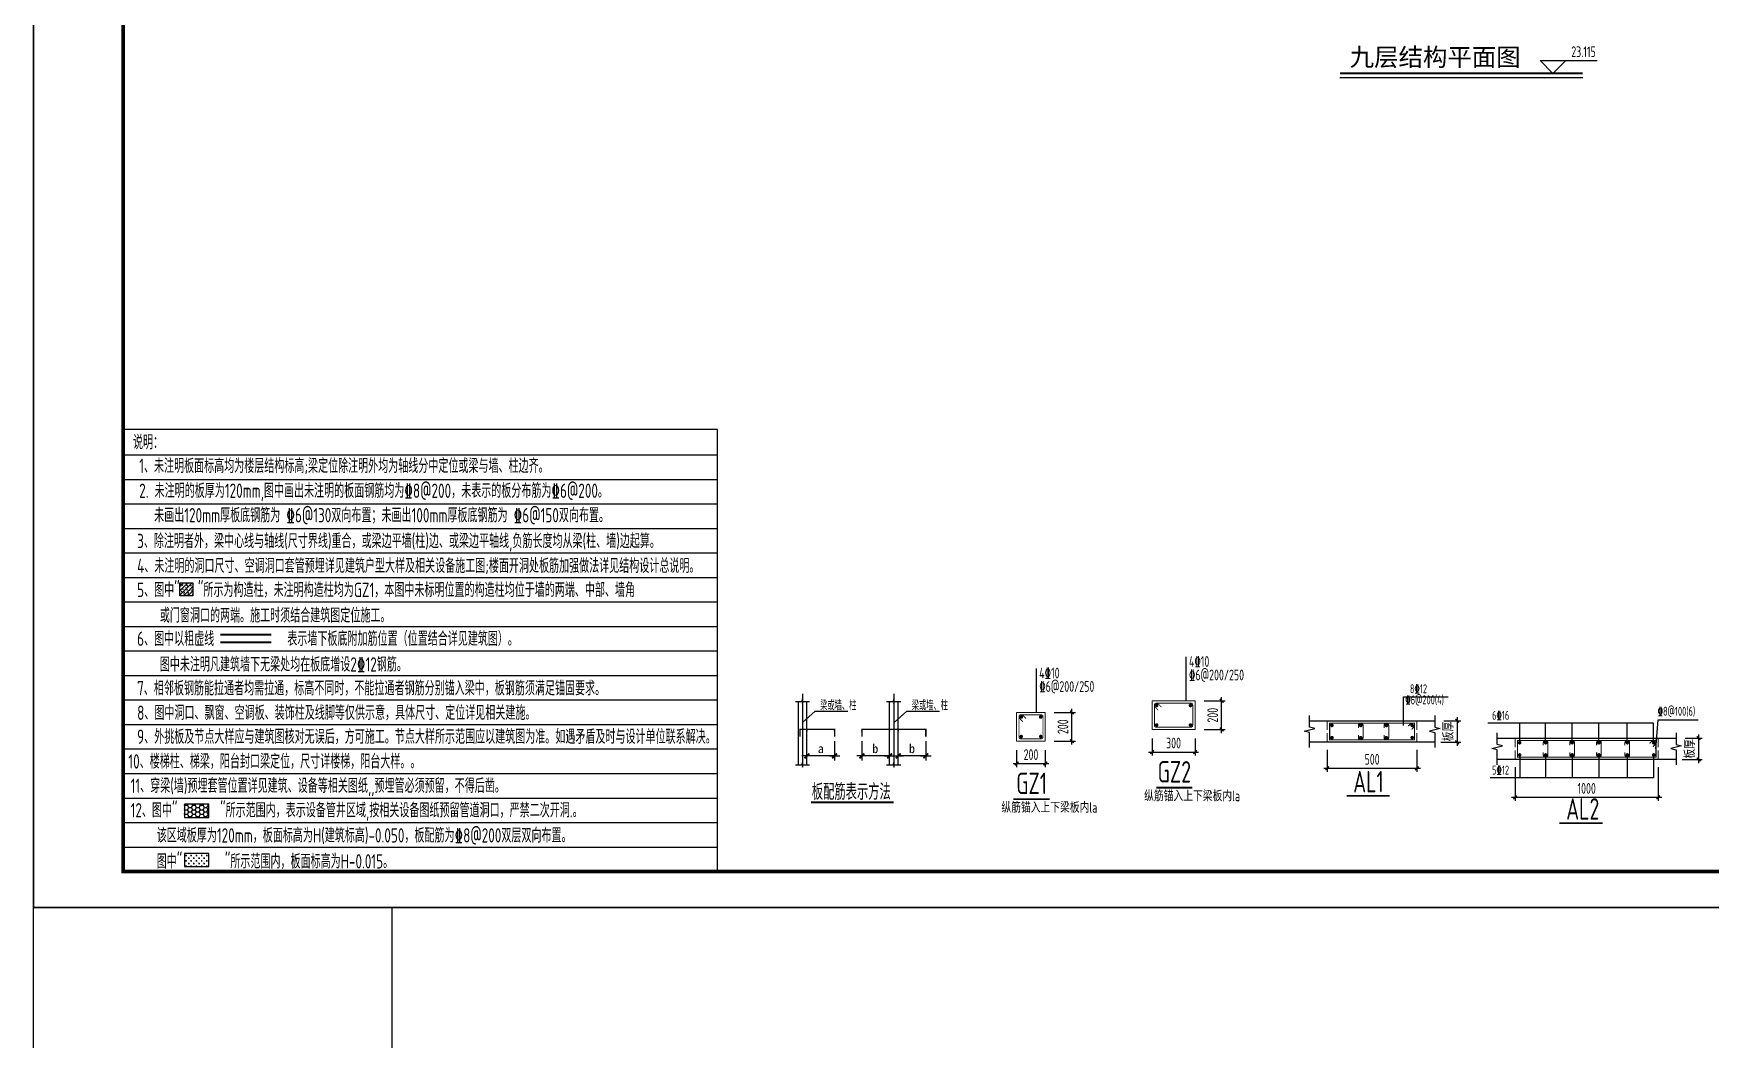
# Model space of a CAD drawing. Extents: x 393367 to 3005760, y 4998 to 826018.
# Drawn here: x 2480869 to 2527692, y 246675 to 274751 of the extents above; entities that cross this region are included whole.
import ezdxf
from ezdxf.enums import TextEntityAlignment as Align

# ---------------------------------------------------------------- set-up
doc = ezdxf.new("R2010")
doc.units = 0
doc.header["$LTSCALE"] = 1000
doc.linetypes.add('DASH', pattern=[0.35, 0.25, -0.1])
doc.linetypes.add('DOTE', pattern=[2.42, 2, -0.2, 0.02, -0.2])
doc.layers.get('0').update_dxf_attribs({"linetype": 'CONTINUOUS'})
doc.layers.get('Defpoints').update_dxf_attribs({"linetype": 'CONTINUOUS'})
for name, color, linetype in [('-TK', 7, 'CONTINUOUS'), ('AXIS', 3, 'CONTINUOUS'), ('BEAM_DE', 7, 'CONTINUOUS'), ('DIM', 3, 'CONTINUOUS'), ('DOTE', 8, 'DOTE'), ('GJ', 1, 'CONTINUOUS'), ('NUM', 7, 'CONTINUOUS'), ('S-大样-砼线', 7, 'CONTINUOUS'), ('S-引出线', 40, 'CONTINUOUS'), ('S-文字', 7, 'CONTINUOUS'), ('S-板正筋', 2, 'CONTINUOUS'), ('S-构造柱', 212, 'CONTINUOUS'), ('S-标高', 3, 'CONTINUOUS'), ('S-表格线', 54, 'CONTINUOUS'), ('S-降板填充', 75, 'CONTINUOUS'), ('TEXT', 7, 'CONTINUOUS'), ('THIN', 7, 'CONTINUOUS'), ('大样线', 40, 'CONTINUOUS'), ('大样详图_文字', 60, 'CONTINUOUS'), ('悬梁', 4, 'CONTINUOUS'), ('空调洞口标注', 130, 'CONTINUOUS'), ('说明文字', 7, 'CONTINUOUS')]:
    doc.layers.add(name, color=color, linetype=linetype)
for name, color, linetype, lineweight in [('link', 6, 'CONTINUOUS', 18), ('outline', 7, 'CONTINUOUS', 18), ('REIN', 1, 'CONTINUOUS', 18), ('S-REIN', 12, 'CONTINUOUS', 50), ('S-Thin-D', 7, 'DASH', 18)]:
    doc.layers.add(name, color=color, linetype=linetype, lineweight=lineweight)
doc.layers.add('yichutu', color=7, linetype='CONTINUOUS', true_color=0xffffff, plot=False)
doc.styles.add('-宋体', font='')
doc.styles.add('10', font='', dxfattribs={"width": 0.7, "height": 300})
doc.styles.add('TSSD_Dimension', font='Tssdeng.shx', dxfattribs={"width": 0.7, "bigfont": 'hztxt.shx'})
doc.styles.add('TSSD_Label', font='Tssdeng.shx', dxfattribs={"width": 0.7, "bigfont": 'hztxt.shx'})
doc.styles.add('TSSD_NORM', font='Tssdeng.shx', dxfattribs={"bigfont": 'hztxt.shx'})
doc.styles.add('TSSD_Rein', font='Tssdeng.shx', dxfattribs={"width": 0.7, "bigfont": 'hztxt.shx'})
doc.styles.get('-宋体').set_extended_font_data('SimSun')
doc.styles.get('10').set_extended_font_data('SimSun')
doc.dimstyles.new('TSSD_25_100', dxfattribs={"dimtxt": 300, "dimasz": 100, "dimexe": 100, "dimexo": 250, "dimgap": 100, "dimtad": 1, "dimdec": 0, "dimlfac": 0.25, "dimzin": 0, "dimdsep": 46, "dimtxsty": 'TSSD_Dimension', "dimblk": 'ARCHTICK', "dimcen": 0, "dimdle": 100, "dimclrt": 7, "dimadec": 0, "dimazin": 0, "dimtfac": 1, "dimtdec": 0, "dimtix": 1, "dimtmove": 2, "dimatfit": 3, "dimfxl": 1, "dimtolj": 1, "dimtzin": 0, "dimarcsym": 0})

# ---------------------------------------------------------------- blocks, each defined once
blk = doc.blocks.new('_ArchTick')
at = {"color": 0, "linetype": 'ByBlock', "const_width": 0.4}
blk.add_lwpolyline([(-0.5, -0.5), (0.5, 0.5)], dxfattribs=at)
blk = doc.blocks.new('*D756')
at = {"layer": 'AXIS', "color": 0, "lineweight": -2, "transparency": 16777216}
for p, q in [((2520620, 255670), (2520620, 254870)), ((2520244, 255570), (2520720, 255570)), ((2520163, 254970), (2520720, 254970))]:
    blk.add_line(p, q, dxfattribs=at)
at = {"layer": 'Defpoints', "color": 0, "transparency": 16777216}
for p in [(2519994, 255570), (2519913, 254970), (2520620, 254970)]:
    blk.add_point(p, dxfattribs=at)
at = {"layer": 'AXIS', "color": 0, "lineweight": -2, "transparency": 16777216, "xscale": 100, "yscale": 100, "zscale": 100}
for p, rotation in [((2520620, 255570), 90), ((2520620, 254970), 270)]:
    blk.add_blockref('_ArchTick', p, dxfattribs=dict(at, rotation=rotation))
at = {"layer": 'AXIS', "color": 7, "transparency": 16777216, "insert": (2520370, 255270), "char_height": 300, "attachment_point": 5, "rotation": 90, "style": 'TSSD_Dimension'}
blk.add_mtext('\\A1;板厚', dxfattribs=at)
blk = doc.blocks.new('*D757')
at = {"layer": 'AXIS', "color": 0, "lineweight": -2, "transparency": 16777216}
for p, q in [((2516994, 254759), (2516994, 254144)), ((2519494, 254759), (2519494, 254144)), ((2516894, 254244), (2519594, 254244))]:
    blk.add_line(p, q, dxfattribs=at)
at = {"layer": 'Defpoints', "color": 0, "transparency": 16777216}
for p in [(2516994, 255009), (2519494, 255009), (2519494, 254244)]:
    blk.add_point(p, dxfattribs=at)
at = {"layer": 'AXIS', "color": 0, "lineweight": -2, "transparency": 16777216, "xscale": 100, "yscale": 100, "zscale": 100, "rotation": 180}
blk.add_blockref('_ArchTick', (2516994, 254244), dxfattribs=at)
at = {"layer": 'AXIS', "color": 0, "lineweight": -2, "transparency": 16777216, "xscale": 100, "yscale": 100, "zscale": 100}
blk.add_blockref('_ArchTick', (2519494, 254244), dxfattribs=at)
at = {"layer": 'AXIS', "color": 7, "transparency": 16777216, "insert": (2518244, 254494), "char_height": 300, "attachment_point": 5, "style": 'TSSD_Dimension'}
blk.add_mtext('\\A1;500', dxfattribs=at)
blk = doc.blocks.new('_DIMX')
blk.add_line((-150, 0), (150, 0))
at = {"const_width": 50}
blk.add_lwpolyline([(-70, -70), (70, 70)], dxfattribs=at)
blk = doc.blocks.new('A$C1DDD5A89')
at = {"color": 6, "const_width": 50}
blk.add_lwpolyline([(439, 25), (2741, 25)], dxfattribs=at)
at = {"layer": 'DOTE', "color": 8, "linetype": 'DOTE'}
for p, q in [((202, 3054), (202, 888)), ((2750, 3054), (2750, 888))]:
    blk.add_line(p, q, dxfattribs=at)
at = {"layer": 'GJ'}
blk.add_point((1858, 2022), dxfattribs=at)
at = {"layer": 'REIN', "color": 1, "const_width": 40}
for points in [[(129, 1860), (129, 2059), (1095, 2059), (1095, 1860)], [(1858, 1860), (1858, 2059), (3643, 2059), (3643, 1860)]]:
    blk.add_lwpolyline(points, dxfattribs=at)
at = {"layer": '大样线'}
for p, q in [((0, 2837), (188, 2837)), ((81, 2837), (81, 1066)), ((188, 2837), (202, 2909)), ((202, 2909), (202, 2778)), ((202, 2778), (217, 2837)), ((217, 2837), (395, 2837)), ((2548, 2837), (2736, 2837)), ((2736, 2837), (2751, 2909)), ((2751, 2909), (2751, 2778)), ((2751, 2778), (2766, 2837)), ((2766, 2837), (2943, 2837)), ((202, 2247), (556, 2571)), ((556, 2571), (1467, 2571)), ((2758, 2247), (3112, 2571)), ((3112, 2571), (4023, 2571)), ((0, 1066), (188, 1066)), ((188, 1066), (202, 1138)), ((202, 1138), (202, 1006)), ((202, 1006), (217, 1066)), ((217, 1066), (395, 1066)), ((2548, 1066), (2736, 1066)), ((2736, 1066), (2751, 1138)), ((2751, 1138), (2751, 1006)), ((2751, 1006), (2766, 1066)), ((2766, 1066), (2943, 1066))]:
    blk.add_line(p, q, dxfattribs=at)
at = {"layer": '大样线', "linetype": 'ByBlock'}
for p, q in [((323, 1066), (323, 2837)), ((2630, 1066), (2630, 2837)), ((2871, 1066), (2871, 2837))]:
    blk.add_line(p, q, dxfattribs=at)
at = {"layer": '大样线', "color": 0, "linetype": 'ByBlock'}
for p in [(323, 2022), (1095, 2022), (2630, 2022), (2871, 2022), (3643, 2022), (202, 1319)]:
    blk.add_point(p, dxfattribs=at)
at = {"layer": '空调洞口标注'}
for p, q in [((1095, 1732), (1095, 1190)), ((1858, 1732), (1858, 1190)), ((3643, 1732), (3643, 1190)), ((1094, 1319), (203, 1319)), ((2629, 1319), (1859, 1319)), ((3642, 1319), (2872, 1319))]:
    blk.add_line(p, q, dxfattribs=at)
blk.add_point((1858, 1319), dxfattribs=at)
at = {"layer": '空调洞口标注', "color": 0, "linetype": 'ByBlock'}
blk.add_point((2871, 1319), dxfattribs=at)
at = {"layer": '空调洞口标注', "xscale": 0.9649999998509884, "yscale": 0.9649999998509884, "zscale": 0.965, "rotation": 180}
for p in [(323, 1319), (1858, 1319)]:
    blk.add_blockref('_DIMX', p, dxfattribs=at)
at = {"layer": '空调洞口标注', "xscale": 0.9649999998509884, "yscale": 0.9649999998509884, "zscale": 0.965}
for p in [(1095, 1319), (2630, 1319), (2872, 1319), (3643, 1319)]:
    blk.add_blockref('_DIMX', p, dxfattribs=at)
at = {"layer": '空调洞口标注', "style": '10'}
for s, p in [('a', (709, 1523)), ('b', (2231, 1523)), ('b', (3257, 1523))]:
    blk.add_text(s, height=250, dxfattribs=at).set_placement(p, align=Align.MIDDLE_CENTER)
at = {"layer": '说明文字'}
for s, height, style, width, p in [('梁或墙、柱', 250, 'TSSD_Rein', 0.6, (693, 2596)), ('梁或墙、柱', 250, 'TSSD_Rein', 0.6, (3249, 2596)), ('板配筋表示方法', 450, 'TSSD_Dimension', 0.7, (459, 91))]:
    blk.add_text(s, height=height, dxfattribs=dict(at, style=style, width=width)).set_placement(p)
blk = doc.blocks.new('*D758')
at = {"layer": 'Defpoints', "color": 0, "transparency": 16777216}
for p in [(2509120, 255803), (2509862, 255803), (2509120, 255003)]:
    blk.add_point(p, dxfattribs=at)
at = {"layer": 'DIM', "color": 0, "lineweight": -2, "transparency": 16777216}
for p, q in [((2509370, 255803), (2509962, 255803)), ((2509862, 254903), (2509862, 255903)), ((2509370, 255003), (2509962, 255003))]:
    blk.add_line(p, q, dxfattribs=at)
at = {"layer": 'DIM', "color": 0, "lineweight": -2, "transparency": 16777216, "xscale": 100, "yscale": 100, "zscale": 100}
for p, rotation in [((2509862, 255803), 90), ((2509862, 255003), 270)]:
    blk.add_blockref('_ArchTick', p, dxfattribs=dict(at, rotation=rotation))
at = {"layer": 'DIM', "color": 7, "transparency": 16777216, "insert": (2509612, 255403), "char_height": 300, "attachment_point": 5, "rotation": 90, "style": 'TSSD_Dimension'}
blk.add_mtext('\\A1;200', dxfattribs=at)
blk = doc.blocks.new('*D759')
at = {"layer": 'Defpoints', "color": 0, "transparency": 16777216}
for p in [(2508320, 255003), (2509120, 255003), (2509120, 254376)]:
    blk.add_point(p, dxfattribs=at)
at = {"layer": 'DIM', "color": 0, "lineweight": -2, "transparency": 16777216}
for p, q in [((2508320, 254753), (2508320, 254276)), ((2509120, 254753), (2509120, 254276)), ((2508220, 254376), (2509220, 254376))]:
    blk.add_line(p, q, dxfattribs=at)
at = {"layer": 'DIM', "color": 0, "lineweight": -2, "transparency": 16777216, "xscale": 100, "yscale": 100, "zscale": 100, "rotation": 180}
blk.add_blockref('_ArchTick', (2508320, 254376), dxfattribs=at)
at = {"layer": 'DIM', "color": 0, "lineweight": -2, "transparency": 16777216, "xscale": 100, "yscale": 100, "zscale": 100}
blk.add_blockref('_ArchTick', (2509120, 254376), dxfattribs=at)
at = {"layer": 'DIM', "color": 7, "transparency": 16777216, "insert": (2508720, 254626), "char_height": 300, "attachment_point": 5, "style": 'TSSD_Dimension'}
blk.add_mtext('\\A1;200', dxfattribs=at)
blk = doc.blocks.new('*D760')
at = {"layer": 'Defpoints', "color": 0, "transparency": 16777216}
for p in [(2513301, 256125), (2514044, 256125), (2513301, 255325)]:
    blk.add_point(p, dxfattribs=at)
at = {"layer": 'DIM', "color": 0, "lineweight": -2, "transparency": 16777216}
for p, q in [((2513551, 256125), (2514144, 256125)), ((2514044, 255225), (2514044, 256225)), ((2513551, 255325), (2514144, 255325))]:
    blk.add_line(p, q, dxfattribs=at)
at = {"layer": 'DIM', "color": 0, "lineweight": -2, "transparency": 16777216, "xscale": 100, "yscale": 100, "zscale": 100}
for p, rotation in [((2514044, 256125), 90), ((2514044, 255325), 270)]:
    blk.add_blockref('_ArchTick', p, dxfattribs=dict(at, rotation=rotation))
at = {"layer": 'DIM', "color": 7, "transparency": 16777216, "insert": (2513794, 255725), "char_height": 300, "attachment_point": 5, "rotation": 90, "style": 'TSSD_Dimension'}
blk.add_mtext('\\A1;200', dxfattribs=at)
blk = doc.blocks.new('*D761')
at = {"layer": 'Defpoints', "color": 0, "transparency": 16777216}
for p in [(2512101, 255325), (2513301, 255325), (2513301, 254698)]:
    blk.add_point(p, dxfattribs=at)
at = {"layer": 'DIM', "color": 0, "lineweight": -2, "transparency": 16777216}
for p, q in [((2512101, 255075), (2512101, 254598)), ((2513301, 255075), (2513301, 254598)), ((2512001, 254698), (2513401, 254698))]:
    blk.add_line(p, q, dxfattribs=at)
at = {"layer": 'DIM', "color": 0, "lineweight": -2, "transparency": 16777216, "xscale": 100, "yscale": 100, "zscale": 100, "rotation": 180}
blk.add_blockref('_ArchTick', (2512101, 254698), dxfattribs=at)
at = {"layer": 'DIM', "color": 0, "lineweight": -2, "transparency": 16777216, "xscale": 100, "yscale": 100, "zscale": 100}
blk.add_blockref('_ArchTick', (2513301, 254698), dxfattribs=at)
at = {"layer": 'DIM', "color": 7, "transparency": 16777216, "insert": (2512701, 254948), "char_height": 300, "attachment_point": 5, "style": 'TSSD_Dimension'}
blk.add_mtext('\\A1;300', dxfattribs=at)
blk = doc.blocks.new('*D749')
at = {"layer": 'AXIS', "color": 0, "lineweight": -2, "transparency": 16777216}
for p, q in [((2527362, 255187), (2527362, 254387)), ((2526986, 255087), (2527462, 255087)), ((2526905, 254487), (2527462, 254487))]:
    blk.add_line(p, q, dxfattribs=at)
at = {"layer": 'Defpoints', "color": 0, "transparency": 16777216}
for p in [(2526736, 255087), (2526655, 254487), (2527362, 254487)]:
    blk.add_point(p, dxfattribs=at)
at = {"layer": 'AXIS', "color": 0, "lineweight": -2, "transparency": 16777216, "xscale": 100, "yscale": 100, "zscale": 100}
for p, rotation in [((2527362, 255087), 90), ((2527362, 254487), 270)]:
    blk.add_blockref('_ArchTick', p, dxfattribs=dict(at, rotation=rotation))
at = {"layer": 'AXIS', "color": 7, "transparency": 16777216, "insert": (2527112, 254787), "char_height": 300, "attachment_point": 5, "rotation": 90, "style": 'TSSD_Dimension'}
blk.add_mtext('\\A1;板厚', dxfattribs=at)
blk = doc.blocks.new('*D750')
at = {"layer": 'AXIS', "color": 0, "lineweight": -2, "transparency": 16777216}
for p, q in [((2522236, 254277), (2522236, 253333)), ((2526236, 254277), (2526236, 253333)), ((2522136, 253433), (2526336, 253433))]:
    blk.add_line(p, q, dxfattribs=at)
at = {"layer": 'Defpoints', "color": 0, "transparency": 16777216}
for p in [(2522236, 254527), (2526236, 254527), (2526236, 253433)]:
    blk.add_point(p, dxfattribs=at)
at = {"layer": 'AXIS', "color": 0, "lineweight": -2, "transparency": 16777216, "xscale": 100, "yscale": 100, "zscale": 100, "rotation": 180}
blk.add_blockref('_ArchTick', (2522236, 253433), dxfattribs=at)
at = {"layer": 'AXIS', "color": 0, "lineweight": -2, "transparency": 16777216, "xscale": 100, "yscale": 100, "zscale": 100}
blk.add_blockref('_ArchTick', (2526236, 253433), dxfattribs=at)
at = {"layer": 'AXIS', "color": 7, "transparency": 16777216, "insert": (2524236, 253683), "char_height": 300, "attachment_point": 5, "style": 'TSSD_Dimension'}
blk.add_mtext('\\A1;1000', dxfattribs=at)
blk = doc.blocks.new('A1')
blk.add_lwpolyline([(0, 59400), (0, 0), (84100, 0), (84100, 59400)], close=True)
at = {"const_width": 100}
blk.add_lwpolyline([(2500, 58400), (2500, 1000), (83100, 1000), (83100, 58400)], close=True, dxfattribs=at)
blk = doc.blocks.new('yct-841-594-84100-59400-100-1000')
at = {"layer": 'yichutu', "color": 7, "true_color": 0xffffff}
blk.add_lwpolyline([(0, 0), (0, 59400), (84100, 59400), (84100, 0)], close=True, dxfattribs=at)

msp = doc.modelspace()

# ---------------------------------------------------------------- hatches: boundary and pattern name
at = {"layer": 'S-构造柱'}
h = msp.add_hatch(dxfattribs=at)
h.set_pattern_fill('ARMORED', color=256, scale=17.1, style=0)
h.set_pattern_definition([(50, (20108.09, 84362.92), (122.6514912, -10.730615), [12.825, -141.075]), (355, (20108.09, 84362.92), (-23.726478, 128.624855), [10.26, -112.86]), (100.4514, (20118.31, 84362.02), (98.925104, 117.8941617), [10.8995725, -119.895301]), (46.1842, (20108.09, 84397.12), (182.498219, -28.303751), [19.2375, -211.6125]), (96.6356, (20123.3, 84394.76), (159.827323, 166.574156), [16.349359, -179.842923]), (351.1842, (20108.09, 84397.12), (159.827193, 166.574281), [15.39, -169.29]), (21, (20125.19, 84388.57), (102.071106, -68.8478303), [12.825, -141.075]), (326, (20125.19, 84388.57), (41.606922, 124.000658), [10.26, -112.86]), (71.4514, (20133.69, 84382.83), (143.6780695, 55.152715), [10.8995725, -119.895301]), (37.5, (20108.085, 84362.915), (2.07933526, 56.924849), [0, -111.492, 0, -114.57, 0, -113.2875]), (7.5, (20108.085, 84362.915), (44.9848909, 67.4444027), [0, -65.322, 0, -108.927, 0, -43.1775]), (327.5, (20069.95, 84362.915), (91.2836366, -3.8568831), [0, -42.75, 0, -133.38, 0, -176.985]), (317.5, (20052.85, 84362.915), (99.724835, 17.117952), [0, -55.575, 0, -88.578, 0, -125.685]), (45, (20108.085, 84362.915), (-60.4576298, 60.4576298), [])])
h.paths.add_polyline_path([(2484955.30431, 259420.88341), (2485320.10431, 259420.88341), (2485320.10431, 259056.08341), (2484955.30431, 259056.08341)])
at = {"layer": 'S-降板填充', "linetype": 'ByBlock'}
h = msp.add_hatch(dxfattribs=at)
h.set_pattern_fill('HONEY', color=8, scale=22.8, style=0)
h.set_pattern_definition([(0, (-1255655.874, 162812.16), (108.585, 62.691564), [72.39, -144.78]), (120, (-1255655.874, 162812.16), (-108.584987, 62.6915865), [72.39, -144.78]), (60, (-1255655.874, 162812.16), (1.3e-05, 125.3831505), [-144.78, 72.39])])
h.paths.add_polyline_path([(2485082.3012, 252866.8169), (2485762.06952, 252866.8169), (2485762.06952, 253237.59962), (2485082.3012, 253237.59962)])
at = {"layer": 'S-降板填充'}
h = msp.add_hatch(dxfattribs=at)
h.set_pattern_fill('CROSS', color=256, scale=11.4, style=0)
h.set_pattern_definition([(0, (-1790748.73, -360686.176), (72.39, 72.39), [36.195, -108.585]), (90, (-1790730.635, -360704.274), (-72.39, 72.39), [36.195, -108.585])])
h.paths.add_polyline_path([(2485082.3012, 251498.8169), (2485762.06952, 251498.8169), (2485762.06952, 251869.59962), (2485082.3012, 251869.59962)])

# ---------------------------------------------------------------- linework, layer by layer
at = {"layer": 'BEAM_DE'}
for p, q in [((2516493.95159, 255569.62088), (2519993.95159, 255569.62088)), ((2516993.95159, 254969.62088), (2516493.95159, 254969.62088)), ((2519493.95159, 254969.62088), (2516993.95159, 254969.62088)), ((2519993.95159, 254969.62088), (2519493.95159, 254969.62088)), ((2521735.99527, 255087.01724), (2526735.99527, 255087.01724)), ((2522235.99527, 254487.01724), (2521735.99527, 254487.01724)), ((2526235.99527, 254487.01724), (2522235.99527, 254487.01724)), ((2526735.99527, 254487.01724), (2526235.99527, 254487.01724))]:
    msp.add_line(p, q, dxfattribs=at)
at = {"layer": 'DIM', "color": 5, "linetype": 'ByBlock'}
msp.add_lwpolyline([(2480869.24175, 250362.12225), (2490869.24175, 250362.12225), (2490869.24175, 240362.12225), (2480869.24175, 240362.12225)], close=True, dxfattribs=at)
at = {"layer": 'link', "color": 1, "const_width": 25}
for points in [[(2508490.6548, 255543.23702), (2508398.73092, 255635.1609, -0.1989123674), (2508384.67204, 255669.10202), (2508384.67204, 255689.60812, -0.4142135624), (2508432.67204, 255737.60812), (2509006.67204, 255737.60812, -0.4142135624), (2509054.67204, 255689.60812), (2509054.67204, 255115.60812, -0.4142135624), (2509006.67204, 255067.60812), (2508432.67204, 255067.60812, -0.4142135624), (2508384.67204, 255115.60812), (2508384.67204, 255689.60812, -0.4142135624), (2508432.67204, 255737.60812), (2508453.17814, 255737.60812, -0.1989123674), (2508487.11927, 255723.54924), (2508579.04315, 255631.62536)], [(2512272.27127, 255865.32368), (2512180.34739, 255957.24756, -0.1989123674), (2512166.28851, 255991.18869), (2512166.28851, 256011.69478, -0.4142135624), (2512214.28851, 256059.69478), (2513188.28851, 256059.69478, -0.4142135624), (2513236.28851, 256011.69478), (2513236.28851, 255437.69478, -0.4142135624), (2513188.28851, 255389.69478), (2512214.28851, 255389.69478, -0.4142135624), (2512166.28851, 255437.69478), (2512166.28851, 256011.69478, -0.4142135624), (2512214.28851, 256059.69478), (2512234.79461, 256059.69478, -0.1989123674), (2512268.73574, 256045.63591), (2512360.65962, 255953.71203)]]:
    msp.add_lwpolyline(points, format="xyb", dxfattribs=at)
at = {"layer": 'outline'}
for points in [[(2513301.28851, 256124.69478), (2512101.28851, 256124.69478), (2512101.28851, 255324.69478), (2513301.28851, 255324.69478)], [(2509119.67204, 255802.60812), (2508319.67204, 255802.60812), (2508319.67204, 255002.60812), (2509119.67204, 255002.60812)]]:
    msp.add_lwpolyline(points, close=True, dxfattribs=at)
at = {"layer": 'REIN', "const_width": 50}
for points in [[(2508422.17204, 255675.10812, 1), (2508472.17204, 255675.10812, 1)], [(2508967.17204, 255675.10812, 1), (2509017.17204, 255675.10812, 1)], [(2512203.78851, 255997.19478, 1), (2512253.78851, 255997.19478, 1)], [(2513148.78851, 255997.19478, 1), (2513198.78851, 255997.19478, 1)], [(2512203.78851, 255452.19478, 1), (2512253.78851, 255452.19478, 1)], [(2513148.78851, 255452.19478, 1), (2513198.78851, 255452.19478, 1)], [(2508422.17204, 255130.10812, 1), (2508472.17204, 255130.10812, 1)], [(2508967.17204, 255130.10812, 1), (2509017.17204, 255130.10812, 1)]]:
    msp.add_lwpolyline(points, format="xyb", close=True, dxfattribs=at)
at = {"layer": 'REIN', "const_width": 30}
for points in [[(2517861.95159, 255169.62088), (2517861.95159, 255099.62088, 1), (2517991.95159, 255099.62088), (2517991.95159, 255439.62088, 1), (2517861.95159, 255439.62088), (2517861.95159, 255369.62088)], [(2518578.95159, 255169.62088), (2518578.95159, 255099.62088, 1), (2518708.95159, 255099.62088), (2518708.95159, 255439.62088, 1), (2518578.95159, 255439.62088), (2518578.95159, 255369.62088)], [(2523023.99527, 254687.01724), (2523023.99527, 254617.01724, 1), (2523153.99527, 254617.01724), (2523153.99527, 254957.01724, 1), (2523023.99527, 254957.01724), (2523023.99527, 254887.01724)], [(2523764.49527, 254687.01724), (2523764.49527, 254617.01724, 1), (2523894.49527, 254617.01724), (2523894.49527, 254957.01724, 1), (2523764.49527, 254957.01724), (2523764.49527, 254887.01724)], [(2524513.99527, 254687.01724), (2524513.99527, 254617.01724, 1), (2524643.99527, 254617.01724), (2524643.99527, 254957.01724, 1), (2524513.99527, 254957.01724), (2524513.99527, 254887.01724)], [(2525304.16552, 254687.01724), (2525304.16552, 254617.01724, 1), (2525434.16552, 254617.01724), (2525434.16552, 254957.01724, 1), (2525304.16552, 254957.01724), (2525304.16552, 254887.01724)]]:
    msp.add_lwpolyline(points, format="xyb", dxfattribs=at)
at = {"layer": 'S-REIN', "const_width": 30}
for points in [[(2519428.95159, 255504.62088), (2519428.95159, 255034.62088), (2517058.95159, 255034.62088), (2517058.95159, 255504.62088), (2519428.95159, 255504.62088)], [(2519252.17489, 255419.76806), (2519337.02771, 255504.62088)], [(2519428.95159, 255412.697), (2519344.09878, 255327.84418)], [(2526170.99527, 255022.01724), (2526170.99527, 254552.01724), (2522300.99527, 254552.01724), (2522300.99527, 255022.01724), (2526170.99527, 255022.01724)], [(2525994.21858, 254937.16443), (2526079.07139, 255022.01724)], [(2526170.99527, 254930.09336), (2526086.14246, 254845.24055)]]:
    msp.add_lwpolyline(points, dxfattribs=at)
at = {"layer": 'S-REIN', "const_width": 50}
for points in [[(2517098.95159, 255439.62088, 1), (2517148.95159, 255439.62088, 1)], [(2517901.95159, 255439.62088, 1), (2517951.95159, 255439.62088, 1)], [(2518618.95159, 255439.62088, 1), (2518668.95159, 255439.62088, 1)], [(2519338.95159, 255439.62088, 1), (2519388.95159, 255439.62088, 1)], [(2517098.95159, 255099.62088, 1), (2517148.95159, 255099.62088, 1)], [(2517901.95159, 255099.62088, 1), (2517951.95159, 255099.62088, 1)], [(2518618.95159, 255099.62088, 1), (2518668.95159, 255099.62088, 1)], [(2519338.95159, 255099.62088, 1), (2519388.95159, 255099.62088, 1)], [(2522340.99527, 254957.01724, 1), (2522390.99527, 254957.01724, 1)], [(2523063.99527, 254957.01724, 1), (2523113.99527, 254957.01724, 1)], [(2523804.49527, 254957.01724, 1), (2523854.49527, 254957.01724, 1)], [(2524553.99527, 254957.01724, 1), (2524603.99527, 254957.01724, 1)], [(2525344.16552, 254957.01724, 1), (2525394.16552, 254957.01724, 1)], [(2526080.99527, 254957.01724, 1), (2526130.99527, 254957.01724, 1)], [(2522340.99527, 254617.01724, 1), (2522390.99527, 254617.01724, 1)], [(2523063.99527, 254617.01724, 1), (2523113.99527, 254617.01724, 1)], [(2523804.49527, 254617.01724, 1), (2523854.49527, 254617.01724, 1)], [(2524553.99527, 254617.01724, 1), (2524603.99527, 254617.01724, 1)], [(2525344.16552, 254617.01724, 1), (2525394.16552, 254617.01724, 1)], [(2526080.99527, 254617.01724, 1), (2526130.99527, 254617.01724, 1)]]:
    msp.add_lwpolyline(points, format="xyb", close=True, dxfattribs=at)
at = {"layer": 'S-Thin-D'}
for p, q in [((2516993.95159, 254969.62088), (2516993.95159, 255569.62088)), ((2519493.95159, 254969.62088), (2519493.95159, 255569.62088)), ((2522235.99527, 254487.01724), (2522235.99527, 255087.01724)), ((2526235.99527, 254487.01724), (2526235.99527, 255087.01724))]:
    msp.add_line(p, q, dxfattribs=at)
at = {"layer": 'S-引出线', "color": 3, "const_width": 56}
msp.add_lwpolyline([(2517346.38252, 273638.05213), (2524125.63183, 273638.05213)], dxfattribs=at)
at = {"layer": 'S-引出线', "color": 3}
msp.add_lwpolyline([(2517346.38252, 273526.05213), (2524125.63183, 273526.05213)], dxfattribs=at)
at = {"layer": 'S-板正筋', "linetype": 'DASH', "const_width": 57}
for points in [[(2486087.86033, 257973.48595), (2486087.86033, 257973.48595), (2487511.63701, 257973.50218), (2487511.63701, 257973.50218)], [(2486087.86033, 257763.2666), (2486087.86033, 257763.2666), (2487511.63701, 257763.28284), (2487511.63701, 257763.28284)]]:
    msp.add_lwpolyline(points, dxfattribs=at)
at = {"layer": 'S-构造柱'}
msp.add_lwpolyline([(2484955.30431, 259420.88341), (2485320.10431, 259420.88341), (2485320.10431, 259056.08341), (2484955.30431, 259056.08341), (2484955.30431, 259420.88341)], dxfattribs=at)
at = {"layer": 'S-标高'}
for p, q in [((2523295.22136, 273638.05213), (2522935.22136, 273998.05213)), ((2522935.22136, 273998.05213), (2524529.17605, 273998.05213)), ((2523295.22136, 273638.05213), (2523655.22136, 273998.05213))]:
    msp.add_line(p, q, dxfattribs=at)
at = {"layer": 'S-表格线'}
for p, q in [((2483369.24175, 251362.12225), (2483369.24175, 263700.39737)), ((2499969.61506, 263700.39737), (2483369.24175, 263700.39737)), ((2499969.61506, 251362.12225), (2499969.61506, 263700.39737)), ((2483369.24175, 262990.12225), (2499969.61506, 262990.12225)), ((2483369.24175, 262306.12225), (2499969.61506, 262306.12225)), ((2483369.24175, 261622.12225), (2499969.61506, 261622.12225)), ((2483369.24175, 260938.12225), (2499969.61506, 260938.12225)), ((2483369.24175, 260254.12225), (2499969.61506, 260254.12225)), ((2483369.24175, 259570.12225), (2499969.61506, 259570.12225)), ((2483369.24175, 258886.12225), (2499969.61506, 258886.12225)), ((2483369.24175, 258202.12225), (2499969.61506, 258202.12225)), ((2483369.24175, 257518.12225), (2499969.61506, 257518.12225)), ((2483369.24175, 256834.12225), (2499969.61506, 256834.12225)), ((2483369.24175, 256150.12225), (2499969.61506, 256150.12225)), ((2483369.24175, 255466.12225), (2499969.61506, 255466.12225)), ((2483369.24175, 254782.12225), (2499969.61506, 254782.12225)), ((2483369.24175, 254098.12225), (2499969.61506, 254098.12225)), ((2483369.24175, 253414.12225), (2499969.61506, 253414.12225)), ((2483369.24175, 252730.12225), (2499969.61506, 252730.12225)), ((2483369.24175, 252046.12225), (2499969.61506, 252046.12225)), ((2483369.24175, 251362.12225), (2499969.61506, 251362.12225))]:
    msp.add_line(p, q, dxfattribs=at)
at = {"layer": 'S-降板填充'}
for points in [[(2485082.3012, 252866.8169), (2485762.06952, 252866.8169), (2485762.06952, 253237.59962), (2485082.3012, 253237.59962)], [(2485082.3012, 251498.8169), (2485762.06952, 251498.8169), (2485762.06952, 251869.59962), (2485082.3012, 251869.59962)]]:
    msp.add_lwpolyline(points, close=True, dxfattribs=at)
at = {"layer": 'TEXT', "color": 0}
for p, q in [((2513051.28851, 256124.69478), (2513051.28851, 257350.96378)), ((2508869.67204, 255802.60812), (2508869.67204, 257028.87712))]:
    msp.add_line(p, q, dxfattribs=at)
at = {"layer": 'TEXT', "const_width": 50}
for points in [[(2517530.10933, 253475.11682), (2518735.50866, 253475.11682)], [(2523476.73422, 252714.30137), (2524682.13355, 252714.30137)]]:
    msp.add_lwpolyline(points, dxfattribs=at)
at = {"layer": 'THIN'}
for points in [[(2516493.95159, 254819.62088), (2516493.95159, 255244.62088), (2516343.95159, 255282.12088), (2516643.95159, 255357.12088), (2516493.95159, 255394.62088), (2516493.95159, 255719.62088)], [(2519993.95159, 255719.62088), (2519993.95159, 255394.62088), (2520143.95159, 255357.12088), (2519843.95159, 255282.12088), (2519993.95159, 255244.62088), (2519993.95159, 254819.62088)], [(2521735.99527, 254337.01724), (2521735.99527, 254762.01724), (2521585.99527, 254799.51724), (2521885.99527, 254874.51724), (2521735.99527, 254912.01724), (2521735.99527, 255237.01724)], [(2526735.99527, 255237.01724), (2526735.99527, 254912.01724), (2526885.99527, 254874.51724), (2526585.99527, 254799.51724), (2526735.99527, 254762.01724), (2526735.99527, 254337.01724)]]:
    msp.add_lwpolyline(points, dxfattribs=at)
at = {"layer": '大样详图_文字'}
for p, q in [((2519121.15584, 256239.62088), (2520367.16029, 256239.62088)), ((2519121.15584, 255439.62088), (2519121.15584, 256239.62088)), ((2526105.99527, 255502.23612), (2521475.10651, 255502.23612)), ((2522365.99527, 254957.01724), (2522365.99527, 255502.23612)), ((2523088.99527, 254957.01724), (2523088.99527, 255502.23612)), ((2523829.49527, 254957.01724), (2523829.49527, 255502.23612)), ((2524578.99527, 254957.01724), (2524578.99527, 255502.23612)), ((2525369.16552, 254957.01724), (2525369.16552, 255502.23612)), ((2526105.99527, 254957.01724), (2526105.99527, 255502.23612)), ((2526170.99527, 254787.01724), (2526229.10651, 255600.23612)), ((2526229.10651, 255600.23612), (2527344.60651, 255600.23612)), ((2522365.99527, 254617.01724), (2522365.99527, 253981.23612)), ((2523088.99527, 254617.01724), (2523088.99527, 253981.23612)), ((2523829.49527, 254617.01724), (2523829.49527, 253981.23612)), ((2524578.99527, 254617.01724), (2524578.99527, 253981.23612)), ((2525369.16552, 254617.01724), (2525369.16552, 253981.23612)), ((2526105.99527, 254617.01724), (2526105.99527, 253981.23612)), ((2526105.99527, 253981.23612), (2521542.10651, 253981.23612))]:
    msp.add_line(p, q, dxfattribs=at)
at = {"layer": '悬梁', "color": 0, "const_width": 50}
for points in [[(2509242.04498, 253380.67688), (2508230.15353, 253380.67688)], [(2513227.50831, 253702.76354), (2512215.61686, 253702.76354)]]:
    msp.add_lwpolyline(points, dxfattribs=at)

# ---------------------------------------------------------------- block references
at = {"layer": '-TK'}
msp.add_blockref('A1', (2480869.24175, 250362.12225), dxfattribs=at)
at = {"layer": 'S-大样-砼线'}
msp.add_blockref('A$C1DDD5A89', (2502140.80681, 253270.12024), dxfattribs=at)
at = {"layer": 'yichutu'}
msp.add_blockref('yct-841-594-84100-59400-100-1000', (2480869.24175, 250362.12225), dxfattribs=at)

# ---------------------------------------------------------------- texts
at = {"layer": 'NUM', "style": 'TSSD_NORM', "width": 0.7}
for s, p in [('AL1', (2517718.14072, 253570.95179)), ('AL2', (2523664.76561, 252810.13634))]:
    msp.add_text(s, height=600, dxfattribs=at).set_placement(p)
at = {"layer": 'S-文字', "style": '-宋体'}
msp.add_text('九层结构平面图', height=500, dxfattribs=at).set_placement((2517618.86516, 273844.5669))
at = {"layer": 'S-文字', "style": 'TSSD_Rein', "width": 0.7}
for s, p in [('说明：', (2483645.69267, 263145.07805)), ('1、未注明板面标高均为楼层结构标高;梁定位除注明外均为轴线分中定位或梁与墙、柱边齐。', (2483819.1062, 262485.06364)), ('2. 未注明的板厚为120mm,图中画出未注明的板面钢筋均为%%1328@200，未表示的板分布筋为%%1326@200。', (2483819.1062, 261791.05735)), ('未画出120mm厚板底钢筋为 %%1326@130双向布置；未画出100mm厚板底钢筋为 %%1326@150双向布置。', (2484237.44255, 261107.05735)), ('3、除注明者外，梁中心线与轴线(尺寸界线)重合，或梁边平墙(柱)边、或梁边平轴线,负筋长度均从梁(柱、墙)边起算。', (2483761.66483, 260387.36173)), ('4、未注明的洞口尺寸、空调洞口套管预埋详见建筑户型大样及相关设备施工图;楼面开洞处板筋加强做法详见结构设计总说明。', (2483761.66483, 259695.76225)), ('5、图中"   "所示为构造柱，未注明构造柱均为GZ1，本图中未标明位置的构造柱均位于墙的两端、中部、墙角', (2483761.66483, 259022.43907)), ('或门窗洞口的两端。施工时须结合建筑图定位施工。', (2484395.3355, 258310.90937)), ('6、图中以粗虚线            表示墙下板底附加筋位置（位置结合详见建筑图）。', (2483761.66483, 257659.7285)), ('图中未注明凡建筑墙下无梁处均在板底增设2%%13212钢筋。', (2484395.3355, 256942.90937)), ('7、相邻板钢筋能拉通者均需拉通，标高不同时，不能拉通者钢筋分别锚入梁中，板钢筋须满足锚固要求。', (2483761.66483, 256277.47105)), ('8、图中洞口、飘窗、空调板、装饰柱及线脚等仅供示意，具体尺寸、定位详见相关建施。', (2483761.66483, 255593.47105)), ('9、外挑板及节点大样应与建筑图核对无误后，方可施工。节点大样所示范围应以建筑图为准。如遇矛盾及时与设计单位联系解决。', (2483761.66483, 254925.20397)), ('10、楼梯柱、梯梁，阳台封口梁定位，尺寸详楼梯，阳台大样。。', (2483516.63358, 254235.14493)), ('11、穿梁(墙)预埋套管位置详见建筑、设备等相关图纸,,预埋管必须预留，不得后凿。', (2483579.80452, 253556.42827)), ('12、图中"       "所示范围内，表示设备管井区域,按相关设备图纸预留管道洞口，严禁二次开洞.。', (2483579.80452, 252872.42827)), ('该区域板厚为120mm，板面标高为H(建筑标高)-0.050，板配筋为%%1328@200双层双向布置。', (2484308.7881, 252170.51426)), ('图中"       "所示范围内，板面标高为H-0.015。', (2484308.7881, 251445.97677))]:
    msp.add_text(s, height=400, dxfattribs=at).set_placement(p)
at = {"layer": 'S-标高', "style": 'TSSD_Label', "width": 0.7}
msp.add_text('23.115', height=300, dxfattribs=at).set_placement((2524489.33377, 274003.46079), align=Align.BOTTOM_RIGHT)
at = {"layer": 'TEXT', "color": 0, "width": 0.7}
for s, style, p in [('4\x8410', 'TSSD_Rein', (2513131.3879, 257075.13438)), ('4\x8410', 'TSSD_Rein', (2508949.77144, 256753.04772)), ('\x846@200/250', 'TSSD_Rein', (2508949.77144, 256376.27491)), ('\x846@200/250', 'TSSD_Rein', (2513131.3879, 256698.36157)), ('纵筋锚入上下梁板内la', 'TSSD_Label', (2507893.5343, 253002.29074)), ('纵筋锚入上下梁板内la', 'TSSD_Label', (2511878.99763, 253324.3774))]:
    msp.add_text(s, height=300, dxfattribs=dict(at, style=style)).set_placement(p)
at = {"layer": 'TEXT', "color": 0, "style": 'TSSD_NORM', "width": 0.7}
for s, p in [('GZ2', (2512723.61115, 253845.10723)), ('GZ1', (2508738.14782, 253523.02057))]:
    msp.add_text(s, height=600, dxfattribs=at).set_placement(p, align=Align.CENTER)
at = {"layer": '大样详图_文字', "style": 'TSSD_Rein', "width": 0.7}
for s, p in [('%%1326@200(4)', (2519172.29729, 255954.09938)), ('8\x8412', (2519299.54208, 256262.87899)), ('6%%13216', (2521594.05728, 255522.10932)), ('%%1328@100(6)', (2526218.33238, 255635.72771)), ('5%%13212', (2521594.05728, 253994.60932))]:
    msp.add_text(s, height=250, dxfattribs=at).set_placement(p, align=Align.BOTTOM_LEFT)

# ---------------------------------------------------------------- dimensions: what is measured, and where the dimension line sits
at = {"layer": 'AXIS'}
for base, p1, p2, picture, middle in [((2520619.99477, 254969.62088), (2519993.95159, 255569.62088), (2519912.77289, 254969.62088), '*D756', (2520369.99477, 255269.62088)), ((2527362.03846, 254487.01724), (2526735.99527, 255087.01724), (2526654.81657, 254487.01724), '*D749', (2527112.03846, 254787.01724))]:
    dim = msp.add_linear_dim(base=base, p1=p1, p2=p2, angle=90, text='板厚', dimstyle='TSSD_25_100', dxfattribs=at)
    dim.commit()
    dim.dimension.update_dxf_attribs({"geometry": picture, "text_midpoint": middle})
dim = msp.add_linear_dim(base=(2519493.95159, 254243.8598), p1=(2516993.95159, 255009.36134), p2=(2519493.95159, 255009.36134), text='500', dimstyle='TSSD_25_100', dxfattribs=at)
dim.commit()
dim.dimension.update_dxf_attribs({"geometry": '*D757', "text_midpoint": (2518243.95159, 254493.8598)})
dim = msp.add_linear_dim(base=(2526235.99527, 253432.75617), p1=(2522235.99527, 254526.75771), p2=(2526235.99527, 254526.75771), dimstyle='TSSD_25_100', dxfattribs=at)
dim.commit()
dim.dimension.update_dxf_attribs({"geometry": '*D750', "text_midpoint": (2524235.99527, 253682.75617)})
at = {"layer": 'DIM'}
for base, p1, p2, picture, middle in [((2514043.87907, 256124.69478), (2513301.28851, 255324.69478), (2513301.28851, 256124.69478), '*D760', (2513793.87907, 255724.69478)), ((2509862.2626, 255802.60812), (2509119.67204, 255002.60812), (2509119.67204, 255802.60812), '*D758', (2509612.2626, 255402.60812))]:
    dim = msp.add_linear_dim(base=base, p1=p1, p2=p2, angle=90, dimstyle='TSSD_25_100', dxfattribs=at)
    dim.commit()
    dim.dimension.update_dxf_attribs({"geometry": picture, "text_midpoint": middle})
for base, p1, p2, picture, middle in [((2513301.28851, 254697.92451), (2512101.28851, 255324.69478), (2513301.28851, 255324.69478), '*D761', (2512701.28851, 254947.92451)), ((2509119.67204, 254375.83785), (2508319.67204, 255002.60812), (2509119.67204, 255002.60812), '*D759', (2508719.67204, 254625.83785))]:
    dim = msp.add_linear_dim(base=base, p1=p1, p2=p2, dimstyle='TSSD_25_100', dxfattribs=at)
    dim.commit()
    dim.dimension.update_dxf_attribs({"geometry": picture, "text_midpoint": middle})

doc.saveas('drawing.dxf')
